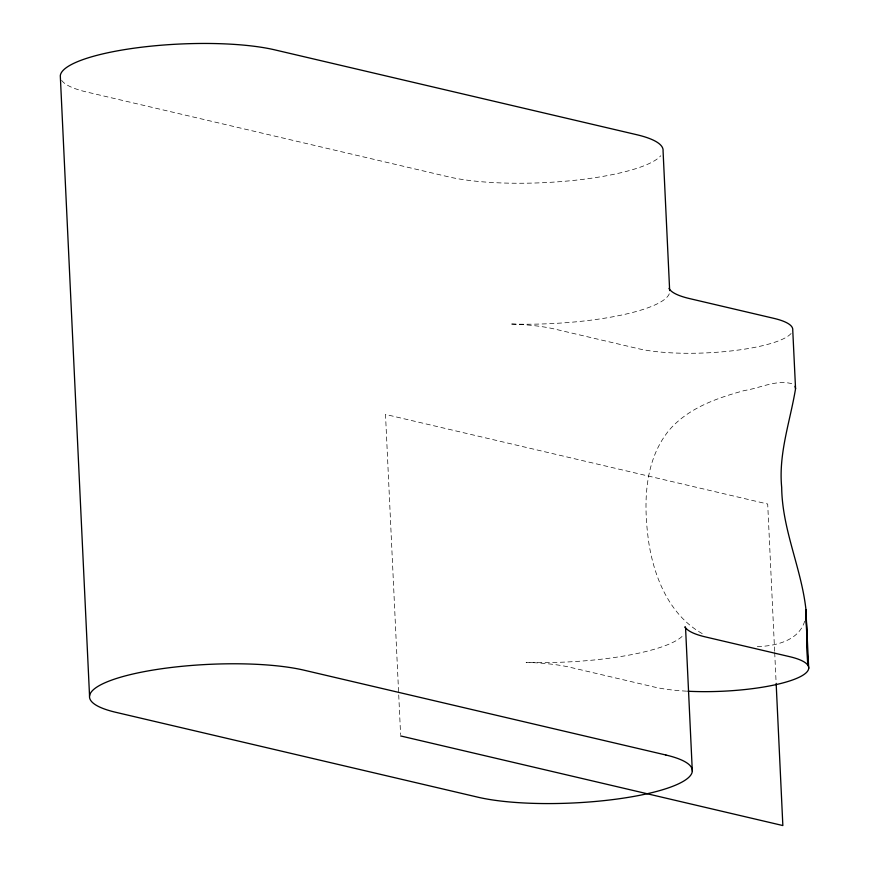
<?xml version="1.0" encoding="UTF-8"?>
<svg xmlns="http://www.w3.org/2000/svg" width="869" height="869" viewBox="0 0 869 869"><rect width="100%" height="100%" fill="white"/><g stroke="black" fill="none" stroke-linecap="round" stroke-linejoin="round"><path stroke-width="0.65" stroke-dasharray="4.34 3.26" d="M804.705 621.139C798.437 641.887 773.214 646.482 754.422 646.742M702.217 633.599C669.641 615.263 654.172 577.7 648.741 542.332C643.408 504.444 643.755 461.091 669.239 430.079C688.346 407.919 717.153 397.959 744.581 390.485C760.505 388.128 778.081 378.515 793.897 384.413M774.637 651.272L767.696 504.02L385.499 414.426L400.598 734.609M774.703 652.619L776.169 683.697M791.083 333.479A86.878 19.4 -2.7 0 1 726.538 351.434A86.878 19.4 -2.7 0 1 638.259 348.665L554.161 328.949A96.524 21.551 -2.7 0 0 510.157 323.996A120.661 26.939 -2.7 0 0 669.717 291.951M686.619 691.159A86.878 19.4 -2.7 0 1 654.216 687.021L570.118 667.305A96.524 21.551 -2.7 0 0 526.114 662.363A120.661 26.939 -2.7 0 0 683.371 635.087M61.656 80.372A120.661 26.939 -2.7 0 0 86.737 92.027L448.502 176.831A120.661 26.939 -2.7 0 0 571.118 180.676A120.661 26.939 -2.7 0 0 660.766 155.747"/><path stroke-width="1.3" d="M669.021 288.399A96.524 21.551 -2.7 0 0 689.617 298.599L773.714 318.315A86.878 19.4 -2.7 0 1 792.745 330.035L795.559 388.704C790.16 421.411 778.363 453.672 781.687 487.487C782.165 529.634 801.468 568.369 805.965 609.745L807.725 665.067L805.965 609.745M400.663 735.956L782.85 825.55L776.169 683.697M795.048 386.238L795.559 388.704M805.932 610.418L808.702 668.402M669.662 290.594L663.069 150.967A120.661 26.939 -2.7 0 0 636.629 134.684L274.865 49.881A120.661 26.939 -2.7 0 0 142.147 47.143A120.661 26.939 -2.7 0 0 60.298 75.744L89.55 696.069M692.321 771.292L685.674 630.307A120.661 26.939 -2.7 0 0 684.978 626.766A96.524 21.551 -2.7 0 0 705.563 636.955L789.671 656.671A86.878 19.4 -2.7 0 1 791.062 680.492A86.878 19.4 -2.7 0 1 687.879 691.235M665.882 755.009L304.117 670.205A120.661 26.939 -2.7 0 0 134.684 673.605A120.661 26.939 -2.7 0 0 115.99 712.352L477.754 797.155A120.661 26.939 -2.7 0 0 647.188 793.745A120.661 26.939 -2.7 0 0 665.882 755.009"/></g></svg>
